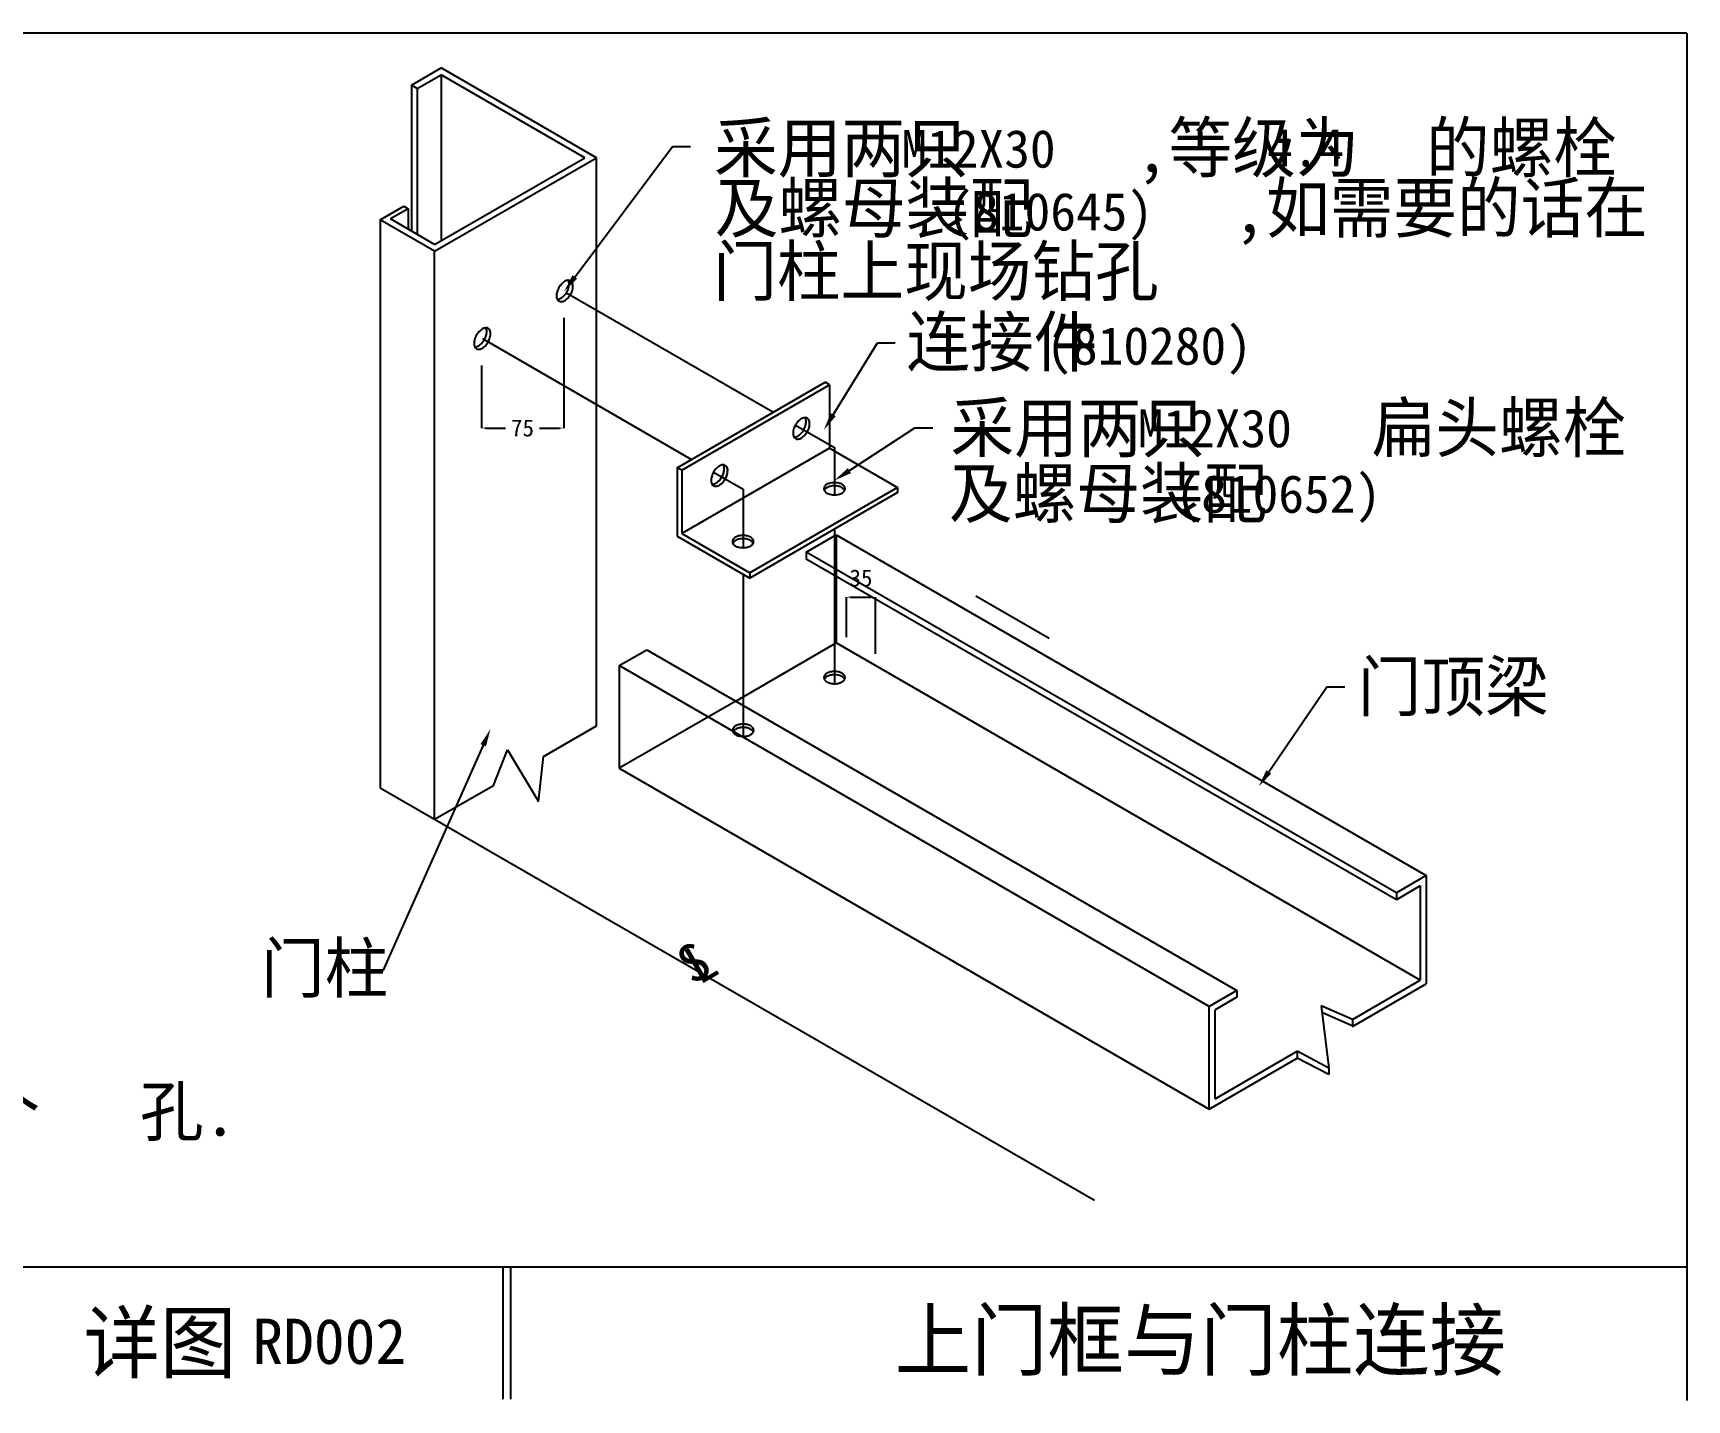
# Model space of a CAD drawing. Header units: metres. Extents: x 60 to 414, y 24 to 289.
# Drawn here: x 316.8 to 414.5, y 208.7 to 289.4 of the extents above; entities that cross this region are included whole.
import ezdxf

# ---------------------------------------------------------------- set-up
doc = ezdxf.new("R2010")
doc.units = ezdxf.units.M
for name, color, linetype in [('CTRL', 5, 'Continuous'), ('DIMS-PRIM', 5, 'Continuous'), ('HIDL', 3, 'Continuous'), ('NOTE', 5, 'Continuous'), ('OBJS', 7, 'Continuous'), ('TTLB-SHBD', 1, 'Continuous')]:
    doc.layers.add(name, color=color, linetype=linetype)
doc.dimstyles.get("Standard").update_dxf_attribs({"dimtxt": 2.5, "dimasz": 2.5, "dimexe": 1.25, "dimexo": 0.625, "dimtad": 1, "dimcen": 2.5, "dimazin": 3, "dimtfac": 1, "dimtmove": 0, "dimatfit": 3})

# ---------------------------------------------------------------- blocks, each defined once
blk = doc.blocks.new('_CLOSEDFILLED')
at = {"color": 0, "linetype": 'BYBLOCK'}
blk.add_solid([(-1, 0.16), (0, 0), (-1, -0.16)], dxfattribs=at)
blk = doc.blocks.new('*D28')
for p, q in [((348.15, 272.55), (348.15, 266.04)), ((343.29, 269.74), (343.29, 266.04)), ((343.54, 266.04), (344.72, 266.04)), ((346.72, 266.04), (347.9, 266.04))]:
    blk.add_line(p, q)
at = {"layer": 'Defpoints'}
for p in [(348.15, 272.55), (343.29, 269.74), (343.29, 266.04)]:
    blk.add_point(p, dxfattribs=at)
at = {"layer": 'DIMS-PRIM', "xscale": 0.25, "yscale": 0.25, "rotation": 180}
blk.add_blockref('_CLOSEDFILLED', (343.29, 266.04), dxfattribs=at)
at = {"layer": 'DIMS-PRIM', "xscale": 0.25, "yscale": 0.25}
blk.add_blockref('_CLOSEDFILLED', (348.15, 266.04), dxfattribs=at)
at = {"layer": 'DIMS-PRIM', "insert": (345.72, 266.04), "char_height": 1, "attachment_point": 5}
blk.add_mtext('75', dxfattribs=at)
blk = doc.blocks.new('*D29')
for p, q in [((364.84, 253.7), (364.84, 256.06)), ((365.09, 256.06), (366.31, 256.06)), ((366.56, 252.71), (366.56, 256.06))]:
    blk.add_line(p, q)
at = {"layer": 'Defpoints'}
for p in [(364.84, 256.06), (364.84, 253.7), (366.56, 252.71)]:
    blk.add_point(p, dxfattribs=at)
at = {"layer": 'DIMS-PRIM', "xscale": 0.25, "yscale": 0.25, "rotation": 180}
blk.add_blockref('_CLOSEDFILLED', (364.84, 256.06), dxfattribs=at)
at = {"layer": 'DIMS-PRIM', "xscale": 0.25, "yscale": 0.25}
blk.add_blockref('_CLOSEDFILLED', (366.56, 256.06), dxfattribs=at)
at = {"layer": 'DIMS-PRIM', "insert": (365.7, 257.185), "char_height": 1, "attachment_point": 5}
blk.add_mtext('35', dxfattribs=at)

msp = doc.modelspace()

# ---------------------------------------------------------------- linework, layer by layer
for p, q in [((339.16, 286.28), (340.91, 287.29)), ((350.09, 281.99), (340.91, 287.29)), ((339.51, 286.08), (339.16, 286.28)), ((339.16, 286.28), (339.16, 277.67)), ((339.51, 286.08), (340.91, 286.89)), ((339.51, 286.08), (339.51, 277.47)), ((349.39, 281.99), (340.91, 286.89)), ((340.91, 286.89), (340.91, 277.1)), ((340.53, 276.48), (350.09, 281.99)), ((340.53, 276.88), (349.39, 281.99)), ((350.09, 248.44), (350.09, 281.99)), ((337.32, 278.33), (338.71, 279.13)), ((337.32, 278.33), (337.32, 244.8)), ((340.53, 276.48), (337.32, 278.33)), ((338.97, 278.98), (337.93, 278.38)), ((340.53, 276.88), (337.93, 278.38)), ((338.71, 279.13), (338.97, 278.98)), ((340.53, 242.95), (340.53, 276.48)), ((354.86, 263.7), (363.58, 268.74)), ((355.12, 263.55), (363.85, 268.59)), ((363.85, 268.59), (363.85, 264.85)), ((363.85, 264.85), (367.86, 262.54)), ((354.86, 263.7), (354.86, 259.66)), ((355.12, 263.55), (355.12, 259.82)), ((367.86, 262.54), (359.14, 257.5)), ((367.86, 262.23), (359.14, 257.19)), ((355.12, 259.82), (359.14, 257.5)), ((362.47, 258.72), (364.24, 259.74)), ((364.24, 259.74), (399.07, 239.63)), ((354.86, 259.66), (359.14, 257.19)), ((397.31, 238.61), (362.47, 258.72)), ((362.47, 258.72), (362.47, 258.31)), ((397.31, 238.2), (362.47, 258.31)), ((351.43, 252.02), (353.06, 252.96)), ((353.06, 252.96), (387.89, 232.85)), ((358.31, 249.93), (364.24, 253.36)), ((398.72, 233.45), (364.24, 253.36)), ((386.26, 231.91), (351.43, 252.02)), ((351.43, 252.02), (351.43, 245.96)), ((346.96, 246.66), (350.09, 248.47)), ((351.43, 245.96), (386.26, 225.85)), ((337.32, 244.8), (340.53, 242.95)), ((340.53, 242.95), (344.01, 244.95)), ((399.07, 239.63), (397.31, 238.61)), ((399.07, 239.63), (399.07, 233.25)), ((398.72, 239.02), (397.31, 238.2)), ((397.31, 238.61), (397.31, 238.2)), ((398.72, 239.02), (398.72, 233.45)), ((394.72, 231.14), (398.72, 233.45)), ((387.89, 232.85), (386.26, 231.91)), ((387.89, 232.45), (386.61, 231.71)), ((394.72, 230.73), (399.07, 233.25)), ((386.26, 225.85), (386.26, 231.91)), ((386.61, 226.46), (386.61, 231.71)), ((386.26, 225.85), (391.46, 228.85)), ((386.61, 226.46), (391.46, 229.26))]:
    msp.add_line(p, q)
at = {"layer": 'CTRL'}
for p, q in [((348.32, 274.02), (360.53, 266.97)), ((343.35, 271.32), (355.7, 264.19)), ((361.83, 266.22), (364.14, 264.89)), ((364.14, 264.89), (364.14, 262.1)), ((357, 263.44), (358.74, 262.44)), ((358.74, 262.44), (358.74, 258.98)), ((364.14, 260.08), (364.14, 250.95)), ((358.74, 257.43), (358.74, 247.84)), ((340.53, 242.95), (379.48, 220.47))]:
    msp.add_line(p, q, dxfattribs=at)
at = {"layer": 'DIMS-PRIM'}
for p, q in [((348.81, 274.95), (354.58, 282.66)), ((354.58, 282.66), (355.63, 282.66)), ((364.06, 266.83), (366.67, 271.07)), ((366.67, 271.07), (367.72, 271.07)), ((365.02, 263.53), (368.89, 266.06)), ((368.89, 266.06), (369.94, 266.06)), ((389.77, 245.75), (393.21, 250.77)), ((393.21, 250.77), (394.26, 250.77)), ((343.4, 247.32), (337.47, 234.01)), ((337.47, 234.01), (336.42, 234.01))]:
    msp.add_line(p, q, dxfattribs=at)
for points in [[(348.95, 274.85), (348.67, 275.06), (348.18, 274.11)], [(364.21, 266.74), (363.91, 266.92), (363.51, 265.93)], [(365.11, 263.38), (364.92, 263.67), (364.14, 262.95)], [(343.24, 247.39), (343.56, 247.25), (343.83, 248.28)], [(389.92, 245.65), (389.63, 245.85), (389.18, 244.88)]]:
    msp.add_solid(points, dxfattribs=at)
at = {"layer": 'HIDL'}
for p, q in [((363.85, 264.85), (355.12, 259.82)), ((364.24, 259.74), (364.24, 257.3)), ((358.31, 249.93), (351.43, 245.96))]:
    msp.add_line(p, q, dxfattribs=at)
msp.add_lwpolyline([(358.75, 248.57, 0.06), (358.5, 248.54, 0.07), (358.3, 248.46, 0.11), (358.16, 248.33, 0.16), (358.12, 248.2, 0.16), (358.16, 248.08, 0.11), (358.3, 247.95, 0.07), (358.5, 247.87, 0.06), (358.75, 247.84, 0.06), (359, 247.87, 0.07), (359.19, 247.95, 0.11), (359.33, 248.08, 0.16), (359.37, 248.2, 0.16), (359.33, 248.33, 0.11), (359.19, 248.46, 0.07), (359, 248.54, 0.06)], format="xyb", close=True, dxfattribs=at)
for points in [[(358.75, 248.37, 0.06), (358.5, 248.34, 0.07), (358.3, 248.26, 0.11), (358.16, 248.14, 0.04), (358.14, 248.11, 0.16)], [(359.35, 248.11, 0.04), (359.33, 248.14, 0.11), (359.19, 248.26, 0.07), (359, 248.34, 0.06), (358.75, 248.37, 0.06)]]:
    msp.add_lwpolyline(points, format="xyb", dxfattribs=at)
at = {"layer": 'NOTE'}
for p, q in [((357.69, 263.04), (357.49, 263.16)), ((357.49, 263.16), (357.69, 263.04)), ((372.49, 256.14), (376.82, 253.64))]:
    msp.add_line(p, q, dxfattribs=at)
for centre, radius, start, end in [((357.57, 263.63), 0.24, 60, 89.54), ((357.37, 263.75), 0.24, 24.34, 30.46), ((357.12, 263.64), 0.51, 360, 24.34), ((356.84, 263.64), 0.79, 343.45, 360), ((357.57, 263.63), 0.24, 24.34, 60), ((357.33, 263.52), 0.51, 0, 24.34), ((356.91, 262.96), 0.24, 269.54, 275.66), ((357.12, 262.85), 0.24, 210.46, 240), ((356.89, 263.23), 0.51, 275.66, 300), ((357.12, 262.85), 0.24, 240, 275.66), ((356.74, 263.48), 0.79, 300, 316.55), ((357.09, 263.11), 0.51, 275.66, 300), ((356.45, 263.76), 1.2, 316.55, 318.38), ((356.95, 263.36), 0.79, 300, 316.55), ((356.45, 263.76), 1.2, 318.38, 330), ((356.45, 263.76), 1.2, 330, 341.62), ((356.65, 263.64), 1.2, 316.55, 330), ((356.45, 263.76), 1.2, 341.62, 343.45), ((356.65, 263.64), 1.2, 330, 343.45), ((357.04, 263.52), 0.79, 343.45, 360)]:
    msp.add_arc(centre, radius, start, end, dxfattribs=at)
at = {"layer": 'OBJS'}
for p, q in [((338.97, 278.98), (338.97, 277.78)), ((363.85, 268.59), (363.58, 268.74)), ((355.12, 263.55), (354.86, 263.7)), ((367.86, 262.54), (367.86, 262.23)), ((359.14, 257.5), (359.14, 257.19)), ((364.24, 257.3), (364.24, 253.36)), ((344.01, 244.95), (344.83, 247.06)), ((344.83, 247.06), (346.66, 244.01)), ((346.66, 244.01), (346.96, 246.66)), ((387.89, 232.85), (387.89, 232.45)), ((394.72, 231.14), (392.86, 231.95)), ((392.86, 231.95), (393.32, 228.27)), ((394.74, 230.75), (392.91, 231.54)), ((394.72, 231.14), (394.72, 230.73)), ((393.32, 228.27), (391.46, 229.26)), ((391.46, 229.26), (391.46, 228.85)), ((393.32, 227.88), (391.46, 228.86)), ((393.32, 228.27), (393.32, 227.88))]:
    msp.add_line(p, q, dxfattribs=at)
for points in [[(347.87, 274.33, 0.06), (347.76, 274.07, 0.07), (347.72, 273.85, 0.11), (347.77, 273.64, 0.16), (347.87, 273.53, 0.16), (348.01, 273.5, 0.11), (348.21, 273.56, 0.07), (348.39, 273.71, 0.06), (348.56, 273.93, 0.06), (348.67, 274.19, 0.07), (348.7, 274.41, 0.11), (348.66, 274.62, 0.16), (348.56, 274.73, 0.16), (348.42, 274.76, 0.11), (348.21, 274.7, 0.07), (348.04, 274.55, 0.06)], [(343, 271.52, 0.06), (342.89, 271.26, 0.07), (342.86, 271.04, 0.11), (342.9, 270.83, 0.16), (343, 270.72, 0.16), (343.14, 270.69, 0.11), (343.35, 270.75, 0.07), (343.53, 270.9, 0.06), (343.69, 271.12, 0.06), (343.8, 271.38, 0.07), (343.84, 271.6, 0.11), (343.79, 271.81, 0.16), (343.69, 271.92, 0.16), (343.55, 271.95, 0.11), (343.35, 271.89, 0.07), (343.17, 271.74, 0.06)], [(361.83, 266.22, 0.06), (361.72, 265.96, 0.07), (361.69, 265.74, 0.11), (361.73, 265.53, 0.16), (361.83, 265.42, 0.16), (361.98, 265.39, 0.11), (362.18, 265.45, 0.07), (362.36, 265.6, 0.06), (362.53, 265.82, 0.06), (362.64, 266.08, 0.07), (362.67, 266.3, 0.11), (362.62, 266.51, 0.16), (362.53, 266.62, 0.16), (362.38, 266.65, 0.11), (362.18, 266.59, 0.07), (362, 266.44, 0.06)], [(357, 263.44, 0.06), (356.89, 263.18, 0.07), (356.85, 262.96, 0.11), (356.9, 262.75, 0.16), (357, 262.64, 0.16), (357.14, 262.61, 0.11), (357.34, 262.67, 0.07), (357.52, 262.81, 0.06), (357.69, 263.04, 0.06), (357.8, 263.3, 0.07), (357.83, 263.52, 0.11), (357.79, 263.73, 0.16), (357.69, 263.84, 0.16), (357.55, 263.87, 0.11), (357.34, 263.8, 0.07), (357.16, 263.66, 0.06)], [(364.14, 262.82, 0.06), (363.89, 262.79, 0.07), (363.69, 262.72, 0.11), (363.55, 262.59, 0.16), (363.51, 262.46, 0.16), (363.55, 262.33, 0.11), (363.69, 262.2, 0.07), (363.89, 262.13, 0.06), (364.14, 262.1, 0.06), (364.39, 262.13, 0.07), (364.58, 262.2, 0.11), (364.72, 262.33, 0.16), (364.76, 262.46, 0.16), (364.72, 262.59, 0.11), (364.58, 262.72, 0.07), (364.39, 262.79, 0.06)], [(358.74, 259.7, 0.06), (358.48, 259.67, 0.07), (358.29, 259.6, 0.11), (358.15, 259.47, 0.16), (358.11, 259.34, 0.16), (358.15, 259.21, 0.11), (358.29, 259.08, 0.07), (358.48, 259.01, 0.06), (358.74, 258.98, 0.06), (358.99, 259.01, 0.07), (359.18, 259.08, 0.11), (359.32, 259.21, 0.16), (359.36, 259.34, 0.16), (359.32, 259.47, 0.11), (359.18, 259.6, 0.07), (358.99, 259.67, 0.06)], [(364.14, 251.68, 0.06), (363.89, 251.65, 0.07), (363.69, 251.57, 0.11), (363.55, 251.44, 0.16), (363.51, 251.32, 0.16), (363.55, 251.19, 0.11), (363.69, 251.06, 0.07), (363.89, 250.98, 0.06), (364.14, 250.95, 0.06), (364.39, 250.98, 0.07), (364.58, 251.06, 0.11), (364.72, 251.19, 0.16), (364.76, 251.32, 0.16), (364.72, 251.44, 0.11), (364.58, 251.57, 0.07), (364.39, 251.65, 0.06)]]:
    msp.add_lwpolyline(points, format="xyb", close=True, dxfattribs=at)
for points in [[(347.77, 273.63, 0.01), (347.78, 273.63, 0.11), (347.98, 273.7, 0.07), (348.16, 273.84, 0.06), (348.33, 274.06, 0.06), (348.44, 274.32, 0.07), (348.47, 274.55, 0.11), (348.43, 274.75, 0.01), (348.42, 274.76, 0.16)], [(342.91, 270.82, 0.01), (342.91, 270.82, 0.11), (343.12, 270.89, 0.07), (343.29, 271.03, 0.06), (343.46, 271.25, 0.06), (343.57, 271.51, 0.07), (343.61, 271.74, 0.11), (343.56, 271.94, 0.01), (343.56, 271.95, 0.16)], [(361.75, 265.51, 0.03), (361.77, 265.51, 0.11), (361.98, 265.57, 0.07), (362.15, 265.71, 0.06), (362.32, 265.94, 0.06), (362.43, 266.2, 0.07), (362.46, 266.42, 0.11), (362.42, 266.63, 0.03), (362.41, 266.65, 0.16)], [(356.91, 262.72, 0.03), (356.94, 262.73, 0.11), (357.14, 262.79, 0.07), (357.32, 262.93, 0.06), (357.49, 263.16, 0.06), (357.6, 263.41, 0.07), (357.63, 263.64, 0.11), (357.58, 263.85, 0.03), (357.57, 263.87, 0.16)], [(364.14, 262.63, 0.06), (363.89, 262.6, 0.07), (363.69, 262.52, 0.11), (363.55, 262.39, 0.04), (363.53, 262.36, 0.16)], [(364.74, 262.36, 0.04), (364.72, 262.39, 0.11), (364.58, 262.52, 0.07), (364.39, 262.6, 0.06), (364.14, 262.63, 0.06)], [(358.74, 259.51, 0.06), (358.48, 259.48, 0.07), (358.29, 259.4, 0.11), (358.15, 259.27, 0.04), (358.13, 259.24, 0.16)], [(359.34, 259.24, 0.04), (359.32, 259.27, 0.11), (359.18, 259.4, 0.07), (358.99, 259.48, 0.06), (358.74, 259.51, 0.06)], [(364.14, 251.48, 0.06), (363.89, 251.45, 0.07), (363.69, 251.38, 0.11), (363.55, 251.25, 0.04), (363.53, 251.22, 0.16)], [(364.74, 251.22, 0.04), (364.72, 251.25, 0.11), (364.58, 251.38, 0.07), (364.39, 251.45, 0.06), (364.14, 251.48, 0.06)]]:
    msp.add_lwpolyline(points, format="xyb", dxfattribs=at)
at = {"layer": 'TTLB-SHBD'}
for p, q in [((414.45, 289.35), (314.74, 289.35)), ((414.45, 289.35), (414.45, 208.65)), ((314.7, 216.53), (414.46, 216.53)), ((344.56, 216.53), (344.56, 208.72)), ((345.02, 216.53), (345.02, 208.72))]:
    msp.add_line(p, q, dxfattribs=at)

# ---------------------------------------------------------------- texts
at = {"layer": 'DIMS-PRIM'}
for s, height, p in [('采用两只     ,等级为  的螺栓', 2.89, (357.03, 281.15)), ('M12X30', 2.23, (368.09, 281.41)), ('4.4', 2.23, (389.68, 281.49)), ('及螺母装配      ,如需要的话在', 2.89, (357.07, 277.59)), ('(810645)', 2.23, (370.81, 277.7)), ('门柱上现场钻孔', 2.89, (356.98, 273.86)), ('连接件', 2.89, (368.38, 269.69)), ('(810280)', 2.23, (376.64, 269.78)), ('采用两只     扁头螺栓', 2.89, (370.99, 264.63)), ('M12X30', 2.23, (382.04, 264.91)), ('及螺母装配', 2.89, (370.9, 260.75)), ('(810652)', 2.23, (384.27, 261.04)), ('门顶梁', 2.89, (395.03, 249.35)), ('门柱', 2.89, (330.28, 232.73))]:
    msp.add_text(s, height=height, dxfattribs=at).set_placement(p)
at = {"layer": 'NOTE'}
for s, p in [('S', (355.72, 233.16)), ('L ', (356.14, 233.14))]:
    msp.add_text(s, height=2.23, rotation=30, dxfattribs=at).set_placement(p)
for s, height, p in [('门柱与墙筋连接处需现场钻 个   孔.', 2.89, (266.43, 224.28)), ('详图', 3.47, (319.81, 210.34)), ('上门框与门柱连接', 3.47, (367.69, 210.49)), ('RD002', 2.67, (329.77, 210.81))]:
    msp.add_text(s, height=height, dxfattribs=at).set_placement(p)

# ---------------------------------------------------------------- dimensions: what is measured, and where the dimension line sits
at = {"layer": 'DIMS-PRIM'}
for base, p1, p2, text, picture, middle in [((343.29, 266.04), (343.29, 269.74), (348.15, 272.55), '75', '*D28', (345.72, 266.04)), ((364.84, 256.06), (364.84, 253.7), (366.56, 252.71), '35', '*D29', (365.7, 257.185))]:
    dim = msp.add_linear_dim(base=base, p1=p1, p2=p2, text=text, dimstyle='Standard', dxfattribs=at)
    dim.commit()
    dim.dimension.update_dxf_attribs({"geometry": picture, "text_midpoint": middle})

doc.saveas('drawing.dxf')
